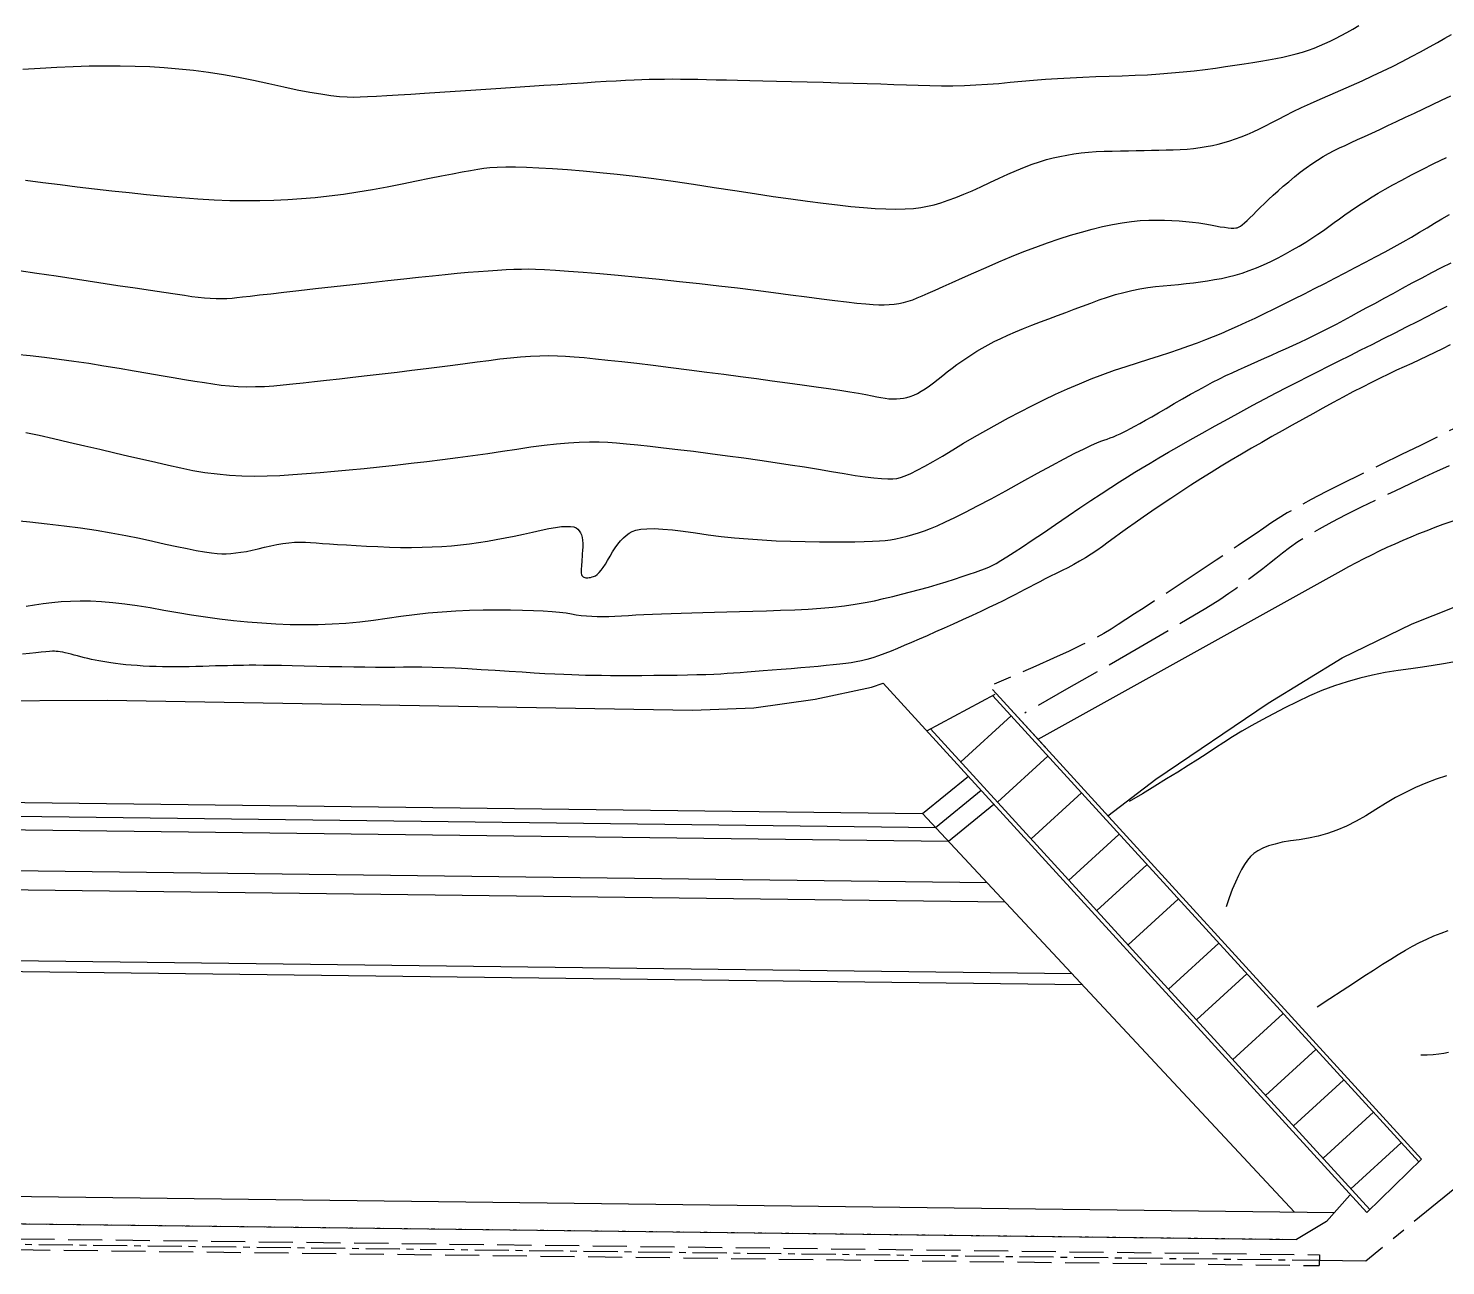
# Model space of a CAD drawing. Header units: millimetres. Extents: x 2456 to 5353, y 685 to 1986.
# Drawn here: x 5125.8 to 5229.8, y 1025.7 to 1116.5 of the extents above; entities that cross this region are included whole.
import ezdxf

# ---------------------------------------------------------------- set-up
doc = ezdxf.new("R2010")
doc.units = ezdxf.units.MM
for name, pattern in [('CENTER', [2, 1.25, -0.25, 0.25, -0.25]), ('DASH', [0.35, 0.25, -0.1]), ('X11', [6, 5, -1])]:
    doc.linetypes.add(name, pattern=pattern)
doc.layers.add('0-剖面粗线TS', color=7, linetype='Continuous', lineweight=30)
doc.layers.add('0-平面结构线-TS', color=6, linetype='Continuous', lineweight=30)
doc.layers.add('DGX', color=8, linetype='Continuous')
doc.layers.add('DSX', color=8, linetype='Continuous')

msp = doc.modelspace()

# ---------------------------------------------------------------- linework, layer by layer
at = {"layer": '0-剖面粗线TS', "color": 252, "linetype": 'Continuous', "true_color": 0x939598, "flags": 128}
msp.add_lwpolyline([(5199.9059, 1064.3514), (5222.153, 1076.7192, -0.04972402), (5231.4411, 1080.7341), (5240.2847, 1083.5538, -0.04685341), (5245.9483, 1084.7907), (5251.0731, 1085.4158)], format="xyb", dxfattribs=at)
msp.add_lwpolyline([(5205.0172, 1058.7414), (5208.556, 1061.4328), (5216.7927, 1067.01), (5222.2164, 1070.3234), (5227.3547, 1072.8305), (5231.9953, 1074.6686), (5236.9324, 1076.4053), (5244.6093, 1078.1129), (5244.6093, 1078.1129)], dxfattribs=at)
at = {"layer": '0-剖面粗线TS', "color": 0, "linetype": 'Continuous', "elevation": 98, "flags": 128}
msp.add_lwpolyline([(4611.7696, 1077.5585), (4622.5632, 1074.9749), (4625.5572, 1074.5323), (4631.5683, 1074.7836), (4639.6715, 1075.3505), (4646.9329, 1075.095), (4676.0265, 1073.4327), (4717.0272, 1072.3479), (4820.7519, 1070.6935), (4991.7361, 1068.7914), (5111.7504, 1067.1349), (5131.5874, 1067.231), (5174.5399, 1066.4784), (5179.0367, 1066.6495), (5183.5348, 1067.2912)], dxfattribs=at)
at = {"layer": '0-剖面粗线TS', "color": 252, "linetype": 'CENTER', "lineweight": 25, "ltscale": 4, "true_color": 0x939598, "flags": 128}
msp.add_lwpolyline([(5220.5506, 1026.1349), (5223.9526, 1026.0931), (5249.8302, 1047.1268), (5255.6829, 1051.884), (5270.5336, 1063.9548), (5292.1389, 1076.2587)], dxfattribs=at)
at = {"layer": '0-剖面粗线TS', "linetype": 'Continuous', "flags": 128}
for points, elevation in [([(5183.5348, 1067.2912), (5187.6872, 1068.1698), (5188.5466, 1068.4765)], 98), ([(5224.0499, 1029.6451), (5188.5466, 1068.4765)], 113.822), ([(5191.751, 1064.9717), (5196.7638, 1067.6504)], 113.822), ([(5227.845, 1033.3487), (5196.5753, 1067.5497)], 113.822), ([(5228.0598, 1033.5584), (5196.8484, 1067.6956)], 113.822), ([(5194.233, 1062.7017), (5197.9231, 1066.0755)], 113.822), ([(5224.2647, 1029.8547), (5192.0241, 1065.1176)], 113.822), ([(5196.9321, 1059.7495), (5200.6222, 1063.1234)], 113.822), ([(5199.4113, 1057.0379), (5203.1016, 1060.4119)], 113.822), ([(5202.1521, 1054.0027), (5205.8424, 1057.3767)], 113.822), ([(5204.2179, 1051.7803), (5207.8898, 1055.1375)], 113.822), ([(5206.5099, 1049.2734), (5210.1818, 1052.6306)], 113.822), ([(5216.6088, 1038.2283), (5220.2991, 1041.6023)], 113.822), ([(5218.6561, 1035.989), (5222.328, 1039.3462)], 113.822), ([(5220.8276, 1033.6321), (5224.5179, 1037.0062)], 227.644), ([(5222.8691, 1031.3812), (5226.5594, 1034.7552)], 113.822), ([(5224.0499, 1029.6451), (5228.0598, 1033.5584)], 113.822)]:
    msp.add_lwpolyline(points, dxfattribs=dict(at, elevation=elevation))
for points in [[(5200.5995, 1063.5929), (5196.566, 1068.0044)], [(5191.4241, 1058.8952), (5194.8007, 1061.6362)], [(5192.3687, 1057.8835), (5195.734, 1060.6154)], [(5193.3255, 1056.8717), (5196.6726, 1059.5887)], [(5218.7212, 1029.6577), (5191.4241, 1058.8952)], [(5209.4848, 1046.0198), (5213.1751, 1049.3938)], [(5211.5505, 1043.7973), (5215.2224, 1047.1545)], [(5214.1861, 1040.8406), (5217.8764, 1044.2146)], [(5222.7796, 1030.9076), (5221.0655, 1028.974), (5218.8691, 1027.6557)]]:
    msp.add_lwpolyline(points, dxfattribs=at)
at = {"layer": '0-剖面粗线TS', "color": 0, "linetype": 'CENTER', "lineweight": -3, "flags": 128}
msp.add_lwpolyline([(4563.9185, 1035.7027), (5218.8691, 1027.6557)], dxfattribs=at)
at = {"layer": '0-剖面粗线TS', "color": 0, "linetype": 'CENTER', "lineweight": -3, "ltscale": 2, "flags": 128}
msp.add_lwpolyline([(4554.6008, 1034.317), (5220.5506, 1026.1349)], dxfattribs=at)
at = {"layer": '0-剖面粗线TS', "color": 0, "linetype": 'DASH', "lineweight": -3, "ltscale": 10, "flags": 128}
for points in [[(4554.7636, 1034.7151), (5220.5555, 1026.5349)], [(4554.4381, 1033.919), (5220.5457, 1025.7349)]]:
    msp.add_lwpolyline(points, dxfattribs=at)
at = {"layer": '0-剖面粗线TS', "linetype": 'DASH', "lineweight": -3, "ltscale": 10, "flags": 128}
msp.add_lwpolyline([(5220.5555, 1026.5349), (5220.5457, 1025.7349)], dxfattribs=at)
at = {"layer": '0-平面结构线-TS', "color": 0, "flags": 128}
for points in [[(4606.4354, 1066.0826), (5191.4241, 1058.8952)], [(4606.0814, 1065.0869), (5192.3687, 1057.8835)], [(4605.7274, 1064.0912), (5193.3132, 1056.8719)], [(4603.1851, 1061.1222), (5196.1468, 1053.8368)], [(4601.9987, 1059.7367), (5197.4691, 1052.4205)], [(4596.9141, 1053.7987), (5203.1364, 1046.3504)], [(4597.592, 1054.5904), (5202.3807, 1047.1597)], [(4556.2892, 1037.7966), (5221.6397, 1029.6218)], [(4564.2139, 1035.699), (5218.8691, 1027.6557)]]:
    msp.add_lwpolyline(points, dxfattribs=at)
at = {"layer": 'DGX', "color": 252, "linetype": 'Continuous', "true_color": 0x939598, "flags": 128}
for points in [[(5230.3447, 1070.0054), (5229.66, 1069.8842), (5228.9169, 1069.7627), (5228.1153, 1069.6407), (5227.2553, 1069.5182), (5226.3368, 1069.3954), (5225.3916, 1069.252), (5224.4513, 1069.0678), (5223.5159, 1068.8428), (5222.5855, 1068.577), (5221.6599, 1068.2704), (5220.7394, 1067.923), (5219.8237, 1067.5349), (5218.913, 1067.106), (5218.0247, 1066.66), (5217.1762, 1066.2205), (5216.3676, 1065.7876), (5215.5988, 1065.3613), (5214.8699, 1064.9416), (5214.1808, 1064.5284), (5213.5316, 1064.1218), (5212.9222, 1063.7218), (5212.3075, 1063.3131), (5211.6425, 1062.8805), (5210.9271, 1062.4239), (5210.1612, 1061.9434), (5209.345, 1061.4389), (5208.4785, 1060.9105), (5207.5615, 1060.3581), (5206.5941, 1059.7819)], [(5229.8744, 1061.6644), (5229.1171, 1061.4154), (5228.3654, 1061.1317), (5227.6193, 1060.8132), (5226.8789, 1060.4598), (5226.1441, 1060.0717), (5225.4149, 1059.6487), (5224.6914, 1059.1909), (5223.9731, 1058.7406), (5223.2596, 1058.3402), (5222.5511, 1057.9896), (5221.8474, 1057.689), (5221.1486, 1057.4381), (5220.4546, 1057.2371), (5219.7656, 1057.086), (5219.0814, 1056.9847), (5218.4287, 1056.8987), (5217.8344, 1056.7934), (5217.2983, 1056.6687), (5216.8206, 1056.5246), (5216.4011, 1056.3612), (5216.0399, 1056.1784), (5215.7369, 1055.9763), (5215.4923, 1055.7549), (5215.2758, 1055.4949), (5215.0572, 1055.1771), (5214.8365, 1054.8015), (5214.6137, 1054.3682), (5214.3889, 1053.8771), (5214.162, 1053.3282), (5213.933, 1052.7215), (5213.702, 1052.0571)]]:
    msp.add_lwpolyline(points, dxfattribs=at)
at = {"layer": 'DGX', "linetype": 'Continuous', "flags": 128}
for points in [[(5220.3859, 1044.7144), (5221.3302, 1045.3367), (5222.2177, 1045.9187), (5223.0483, 1046.4605), (5223.8221, 1046.9619), (5224.539, 1047.4231), (5225.199, 1047.844), (5225.8022, 1048.2246), (5226.3485, 1048.565), (5226.8672, 1048.8754), (5227.3876, 1049.1663), (5227.9095, 1049.4378), (5228.4331, 1049.6897), (5228.9583, 1049.922), (5229.4851, 1050.1349), (5230.0136, 1050.3283)], [(5228.0125, 1041.1926), (5228.4737, 1041.1992), (5228.9074, 1041.2236), (5229.3134, 1041.2658), (5229.6918, 1041.3258), (5230.0426, 1041.4036)]]:
    msp.add_lwpolyline(points, dxfattribs=at)
at = {"layer": 'DSX', "linetype": 'X11'}
for points in [[(5125.398, 1113.5047), (5126.6559, 1113.5939), (5127.887, 1113.6646), (5129.0914, 1113.7169), (5130.2691, 1113.7507), (5131.4201, 1113.7661), (5132.5445, 1113.763), (5133.6421, 1113.7414), (5134.7131, 1113.7014), (5135.7751, 1113.639), (5136.8459, 1113.5503), (5137.9256, 1113.4351), (5139.014, 1113.2935), (5140.1113, 1113.1256), (5141.2174, 1112.9313), (5142.3323, 1112.7106), (5143.4561, 1112.4635), (5144.5403, 1112.2203), (5145.5365, 1112.0111), (5146.4449, 1111.8358), (5147.2654, 1111.6947), (5147.998, 1111.5875), (5148.6427, 1111.5143), (5149.1995, 1111.4752), (5149.6684, 1111.4701), (5150.139, 1111.486), (5150.7009, 1111.5099), (5151.3541, 1111.5418), (5152.0985, 1111.5818), (5152.9343, 1111.6297), (5153.8614, 1111.6857), (5154.8797, 1111.7497), (5155.9894, 1111.8218), (5157.1356, 1111.8973), (5158.2637, 1111.9719), (5159.3736, 1112.0456), (5160.4653, 1112.1183), (5161.5389, 1112.19), (5162.5943, 1112.2608), (5163.6315, 1112.3306), (5164.6506, 1112.3995), (5165.6306, 1112.4648), (5166.5508, 1112.5241), (5167.4111, 1112.5774), (5168.2115, 1112.6247), (5168.952, 1112.6659), (5169.6327, 1112.701), (5170.2534, 1112.7302), (5170.8143, 1112.7533), (5171.3533, 1112.7709), (5171.9084, 1112.7838), (5172.4795, 1112.7919), (5173.0667, 1112.7953), (5173.6701, 1112.7938), (5174.2895, 1112.7876), (5174.925, 1112.7766), (5175.5766, 1112.7608), (5176.2692, 1112.742), (5177.0277, 1112.7221), (5177.8521, 1112.7011), (5178.7425, 1112.6788), (5179.6987, 1112.6554), (5180.7209, 1112.6309), (5181.809, 1112.6052), (5182.963, 1112.5783), (5184.129, 1112.5505), (5185.2531, 1112.5221), (5186.3352, 1112.4929), (5187.3754, 1112.463), (5188.3736, 1112.4325), (5189.3299, 1112.4012), (5190.2442, 1112.3693), (5191.1166, 1112.3367), (5191.967, 1112.3112), (5192.8153, 1112.3007), (5193.6614, 1112.3053), (5194.5055, 1112.325), (5195.3474, 1112.3596), (5196.1873, 1112.4093), (5197.025, 1112.474), (5197.8607, 1112.5537), (5198.7043, 1112.637), (5199.566, 1112.7123), (5200.4459, 1112.7797), (5201.3438, 1112.8392), (5202.2598, 1112.8907), (5203.1939, 1112.9343), (5204.146, 1112.97), (5205.1163, 1112.9977), (5206.0833, 1113.0264), (5207.0256, 1113.0647), (5207.9433, 1113.1128), (5208.8363, 1113.1707), (5209.7047, 1113.2383), (5210.5484, 1113.3156), (5211.3675, 1113.4027), (5212.1619, 1113.4995), (5212.9276, 1113.601), (5213.6605, 1113.702), (5214.3606, 1113.8025), (5215.0278, 1113.9026), (5215.6623, 1114.0023), (5216.2639, 1114.1015), (5216.8327, 1114.2002), (5217.3688, 1114.2985), (5217.8795, 1114.4014), (5218.3726, 1114.514), (5218.8481, 1114.6362), (5219.3059, 1114.7681), (5219.746, 1114.9096), (5220.1685, 1115.0608), (5220.5733, 1115.2217), (5220.9604, 1115.3922), (5221.3448, 1115.5753), (5221.7411, 1115.7738), (5222.1494, 1115.9876), (5222.5697, 1116.2168), (5223.002, 1116.4615), (5223.4463, 1116.7215)], [(5125.5852, 1105.3682), (5126.8521, 1105.2033), (5128.1202, 1105.0439), (5129.3894, 1104.8899), (5130.6598, 1104.7413), (5131.9314, 1104.5982), (5133.2042, 1104.4605), (5134.4781, 1104.3283), (5135.7532, 1104.2016), (5137.0115, 1104.0891), (5138.2347, 1103.9996), (5139.423, 1103.9332), (5140.5763, 1103.8899), (5141.6946, 1103.8696), (5142.778, 1103.8723), (5143.8264, 1103.8981), (5144.8398, 1103.947), (5145.8422, 1104.0179), (5146.8577, 1104.1097), (5147.8861, 1104.2225), (5148.9275, 1104.3563), (5149.9818, 1104.511), (5151.0492, 1104.6868), (5152.1296, 1104.8835), (5153.2229, 1105.1011), (5154.279, 1105.3187), (5155.2476, 1105.515), (5156.1286, 1105.6901), (5156.922, 1105.844), (5157.628, 1105.9767), (5158.2464, 1106.0881), (5158.7772, 1106.1784), (5159.2205, 1106.2474), (5159.6661, 1106.2971), (5160.2035, 1106.3291), (5160.8329, 1106.3435), (5161.5543, 1106.3403), (5162.3676, 1106.3195), (5163.2728, 1106.281), (5164.27, 1106.225), (5165.3591, 1106.1514), (5166.5207, 1106.0587), (5167.7354, 1105.9458), (5169.0031, 1105.8125), (5170.3239, 1105.6588), (5171.6978, 1105.4848), (5173.1247, 1105.2904), (5174.6047, 1105.0757), (5176.1378, 1104.8406), (5177.6592, 1104.6044), (5179.1044, 1104.386), (5180.4732, 1104.1855), (5181.7658, 1104.003), (5182.9821, 1103.8384), (5184.1221, 1103.6917), (5185.1857, 1103.563), (5186.1732, 1103.4521), (5187.0917, 1103.363), (5187.9488, 1103.2996), (5188.7445, 1103.2617), (5189.4788, 1103.2496), (5190.1517, 1103.263), (5190.7632, 1103.3021), (5191.3132, 1103.3668), (5191.8019, 1103.4571), (5192.274, 1103.5747), (5192.7745, 1103.7211), (5193.3035, 1103.8963), (5193.8609, 1104.1004), (5194.4466, 1104.3333), (5195.0608, 1104.5951), (5195.7035, 1104.8857), (5196.3745, 1105.2051), (5197.0467, 1105.5254), (5197.693, 1105.8185), (5198.3133, 1106.0845), (5198.9077, 1106.3234), (5199.4761, 1106.5351), (5200.0185, 1106.7196), (5200.535, 1106.877), (5201.0255, 1107.0073), (5201.511, 1107.1173), (5202.0123, 1107.2139), (5202.5295, 1107.2971), (5203.0626, 1107.3669), (5203.6115, 1107.4234), (5204.1763, 1107.4664), (5204.757, 1107.496), (5205.3535, 1107.5122), (5205.9525, 1107.522), (5206.5403, 1107.5322), (5207.1171, 1107.5429), (5207.6827, 1107.554), (5208.2373, 1107.5656), (5208.7808, 1107.5776), (5209.3132, 1107.5901), (5209.8345, 1107.603), (5210.3439, 1107.6227), (5210.8407, 1107.6555), (5211.3248, 1107.7012), (5211.7961, 1107.7601), (5212.2549, 1107.832), (5212.7009, 1107.9169), (5213.1343, 1108.0149), (5213.5549, 1108.126), (5213.9723, 1108.2519), (5214.3956, 1108.3945), (5214.8248, 1108.5538), (5215.26, 1108.7298), (5215.7011, 1108.9225), (5216.1483, 1109.1319), (5216.6013, 1109.3579), (5217.0604, 1109.6007), (5217.5437, 1109.8575), (5218.0698, 1110.1259), (5218.6386, 1110.4058), (5219.2502, 1110.6971), (5219.9044, 1111), (5220.6014, 1111.3144), (5221.3411, 1111.6403), (5222.1236, 1111.9777), (5222.9185, 1112.322), (5223.6957, 1112.6686), (5224.4553, 1113.0174), (5225.1971, 1113.3686), (5225.9213, 1113.7221), (5226.6277, 1114.0778), (5227.3164, 1114.4359), (5227.9875, 1114.7962), (5228.626, 1115.1466), (5229.217, 1115.4748), (5229.7607, 1115.7809), (5230.257, 1116.0648)], [(5125.1287, 1098.7498), (5126.4237, 1098.5599), (5127.8503, 1098.3462), (5129.4085, 1098.1087), (5130.9606, 1097.8707), (5132.3689, 1097.6558), (5133.6334, 1097.4639), (5134.7542, 1097.295), (5135.7312, 1097.1491), (5136.5643, 1097.0262), (5137.2537, 1096.9264), (5137.7994, 1096.8495), (5138.2656, 1096.7909), (5138.7167, 1096.7456), (5139.1527, 1096.7137), (5139.5736, 1096.6951), (5139.9795, 1096.69), (5140.3702, 1096.6982), (5140.7459, 1096.7199), (5141.1065, 1096.7549), (5141.5267, 1096.8041), (5142.0814, 1096.8685), (5142.7704, 1096.9479), (5143.5938, 1097.0425), (5144.5515, 1097.1521), (5145.6437, 1097.2769), (5146.8702, 1097.4168), (5148.2312, 1097.5717), (5149.6219, 1097.729), (5150.938, 1097.8759), (5152.1793, 1098.0124), (5153.3459, 1098.1385), (5154.4379, 1098.2541), (5155.4551, 1098.3594), (5156.3976, 1098.4542), (5157.2654, 1098.5386), (5158.0734, 1098.6129), (5158.8366, 1098.6773), (5159.5551, 1098.732), (5160.2287, 1098.7769), (5160.8575, 1098.8119), (5161.4415, 1098.8371), (5161.9807, 1098.8526), (5162.4751, 1098.8582), (5163.0145, 1098.8493), (5163.689, 1098.8213), (5164.4984, 1098.7742), (5165.4429, 1098.7079), (5166.5223, 1098.6224), (5167.7367, 1098.5178), (5169.0861, 1098.3941), (5170.5705, 1098.2512), (5172.103, 1098.0976), (5173.5968, 1097.942), (5175.0518, 1097.7842), (5176.468, 1097.6243), (5177.8454, 1097.4623), (5179.1841, 1097.2982), (5180.4841, 1097.132), (5181.7452, 1096.9636), (5182.9331, 1096.804), (5184.0133, 1096.6638), (5184.9856, 1096.5431), (5185.8503, 1096.4419), (5186.6071, 1096.3601), (5187.2562, 1096.2979), (5187.7975, 1096.2551), (5188.231, 1096.2319), (5188.607, 1096.2278), (5188.9756, 1096.2427), (5189.3368, 1096.2766), (5189.6906, 1096.3294), (5190.0371, 1096.4012), (5190.3761, 1096.492), (5190.7078, 1096.6017), (5191.032, 1096.7304), (5191.3917, 1096.8863), (5191.8296, 1097.0776), (5192.3457, 1097.3045), (5192.94, 1097.5669), (5193.6124, 1097.8648), (5194.3631, 1098.1981), (5195.192, 1098.567), (5196.0991, 1098.9713), (5197.0363, 1099.3812), (5197.9556, 1099.7668), (5198.857, 1100.128), (5199.7404, 1100.4649), (5200.606, 1100.7775), (5201.4536, 1101.0657), (5202.2833, 1101.3296), (5203.0951, 1101.5692), (5203.884, 1101.7818), (5204.6449, 1101.9649), (5205.3778, 1102.1184), (5206.0827, 1102.2424), (5206.7596, 1102.3369), (5207.4085, 1102.4018), (5208.0295, 1102.4372), (5208.6225, 1102.4431), (5209.1906, 1102.4298), (5209.7368, 1102.4077), (5210.2611, 1102.3769), (5210.7636, 1102.3374), (5211.2442, 1102.2891), (5211.703, 1102.2321), (5212.1399, 1102.1663), (5212.5549, 1102.0918), (5212.9393, 1102.0195), (5213.2845, 1101.9604), (5213.5904, 1101.9146), (5213.8569, 1101.882), (5214.0842, 1101.8627), (5214.2721, 1101.8565), (5214.4208, 1101.8636), (5214.5301, 1101.884), (5214.6307, 1101.9265), (5214.7532, 1102.0001), (5214.8975, 1102.1048), (5215.0636, 1102.2407), (5215.2515, 1102.4076), (5215.4612, 1102.6057), (5215.6928, 1102.8349), (5215.9462, 1103.0952), (5216.2209, 1103.3758), (5216.5163, 1103.6661), (5216.8324, 1103.966), (5217.1693, 1104.2755), (5217.5269, 1104.5947), (5217.9052, 1104.9234), (5218.3043, 1105.2618), (5218.724, 1105.6098), (5219.1521, 1105.9518), (5219.5758, 1106.272), (5219.9953, 1106.5706), (5220.4105, 1106.8474), (5220.8215, 1107.1025), (5221.2282, 1107.3359), (5221.6306, 1107.5476), (5222.0287, 1107.7376), (5222.4408, 1107.9246), (5222.8849, 1108.1274), (5223.361, 1108.346), (5223.8693, 1108.5804), (5224.4096, 1108.8306), (5224.982, 1109.0966), (5225.5864, 1109.3783), (5226.2229, 1109.6758), (5226.877, 1109.9828), (5227.5344, 1110.2928), (5228.1949, 1110.6059), (5228.8587, 1110.9221), (5229.5257, 1111.2413), (5230.1958, 1111.5636)]]:
    msp.add_lwpolyline(points, dxfattribs=at)
at = {"layer": 'DSX', "color": 252, "linetype": 'X11', "true_color": 0x939598}
for points in [[(5124.8712, 1092.6086), (5125.9199, 1092.5015), (5126.9804, 1092.3807), (5128.0527, 1092.246), (5129.1367, 1092.0976), (5130.2325, 1091.9353), (5131.3401, 1091.7593), (5132.4595, 1091.5695), (5133.5517, 1091.3795), (5134.5779, 1091.2027), (5135.5381, 1091.0391), (5136.4324, 1090.8888), (5137.2606, 1090.7517), (5138.0228, 1090.6279), (5138.719, 1090.5174), (5139.3492, 1090.4201), (5139.9521, 1090.3397), (5140.5664, 1090.2798), (5141.1921, 1090.2405), (5141.8292, 1090.2218), (5142.4776, 1090.2236), (5143.1374, 1090.246), (5143.8086, 1090.2889), (5144.4912, 1090.3524), (5145.2071, 1090.4297), (5145.9783, 1090.5139), (5146.8048, 1090.6051), (5147.6864, 1090.7033), (5148.6234, 1090.8085), (5149.6156, 1090.9206), (5150.6631, 1091.0396), (5151.7658, 1091.1657), (5152.8771, 1091.2944), (5153.9502, 1091.4216), (5154.9852, 1091.5472), (5155.9821, 1091.6713), (5156.9407, 1091.7937), (5157.8612, 1091.9146), (5158.7436, 1092.034), (5159.5878, 1092.1517), (5160.398, 1092.259), (5161.1781, 1092.3468), (5161.9283, 1092.4151), (5162.6484, 1092.4639), (5163.3386, 1092.4933), (5163.9987, 1092.5032), (5164.6289, 1092.4936), (5165.2291, 1092.4645), (5165.8619, 1092.4175), (5166.5901, 1092.3541), (5167.4135, 1092.2742), (5168.3322, 1092.178), (5169.3462, 1092.0653), (5170.4555, 1091.9362), (5171.66, 1091.7906), (5172.9599, 1091.6286), (5174.2896, 1091.4599), (5175.5834, 1091.2939), (5176.8415, 1091.1307), (5178.0639, 1090.9704), (5179.2505, 1090.8128), (5180.4013, 1090.6581), (5181.5164, 1090.5062), (5182.5957, 1090.357), (5183.61, 1090.2141), (5184.5302, 1090.0807), (5185.3563, 1089.9569), (5186.0882, 1089.8426), (5186.726, 1089.7379), (5187.2696, 1089.6428), (5187.7191, 1089.5572), (5188.0744, 1089.4811), (5188.3785, 1089.418), (5188.6743, 1089.371), (5188.9617, 1089.3402), (5189.2409, 1089.3256), (5189.5117, 1089.3272), (5189.7743, 1089.345), (5190.0285, 1089.379), (5190.2744, 1089.4291), (5190.5218, 1089.5011), (5190.7805, 1089.6006), (5191.0506, 1089.7276), (5191.332, 1089.8822), (5191.6248, 1090.0642), (5191.9288, 1090.2738), (5192.2442, 1090.5109), (5192.571, 1090.7755), (5192.9063, 1091.051), (5193.2474, 1091.3208), (5193.5943, 1091.585), (5193.947, 1091.8435), (5194.3054, 1092.0964), (5194.6697, 1092.3435), (5195.0397, 1092.585), (5195.4155, 1092.8209), (5195.8099, 1093.0545), (5196.2356, 1093.2894), (5196.6925, 1093.5256), (5197.1808, 1093.763), (5197.7004, 1094.0016), (5198.2513, 1094.2416), (5198.8335, 1094.4827), (5199.447, 1094.7252), (5200.0747, 1094.9669), (5200.6998, 1095.2058), (5201.3222, 1095.4419), (5201.9419, 1095.6752), (5202.5589, 1095.9058), (5203.1732, 1096.1336), (5203.7847, 1096.3587), (5204.3936, 1096.5809), (5204.9987, 1096.7906), (5205.599, 1096.9777), (5206.1945, 1097.1424), (5206.7851, 1097.2846), (5207.371, 1097.4043), (5207.952, 1097.5016), (5208.5282, 1097.5763), (5209.0995, 1097.6286), (5209.6641, 1097.673), (5210.2198, 1097.7241), (5210.7666, 1097.7818), (5211.3046, 1097.8461), (5211.8337, 1097.9171), (5212.354, 1097.9948), (5212.8654, 1098.0792), (5213.368, 1098.1702), (5213.8691, 1098.2764), (5214.3759, 1098.4063), (5214.8885, 1098.56), (5215.4068, 1098.7375), (5215.9309, 1098.9387), (5216.4607, 1099.1637), (5216.9963, 1099.4124), (5217.5377, 1099.6848), (5218.072, 1099.9694), (5218.5865, 1100.2544), (5219.0813, 1100.5399), (5219.5561, 1100.8258), (5220.0112, 1101.1122), (5220.4465, 1101.3991), (5220.8619, 1101.6864), (5221.2576, 1101.9741), (5221.6446, 1102.2601), (5222.0341, 1102.5419), (5222.4262, 1102.8195), (5222.8207, 1103.093), (5223.2179, 1103.3624), (5223.6175, 1103.6277), (5224.0197, 1103.8888), (5224.4244, 1104.1458), (5224.865, 1104.4141), (5225.3748, 1104.7094), (5225.9537, 1105.0315), (5226.6019, 1105.3806), (5227.3192, 1105.7565), (5228.1057, 1106.1594), (5228.9614, 1106.5891), (5229.8862, 1107.0458)], [(5125.6129, 1086.8652), (5126.5855, 1086.659), (5127.6393, 1086.4241), (5128.7744, 1086.1605), (5129.9313, 1085.8877), (5131.0508, 1085.6251), (5132.1328, 1085.3728), (5133.1773, 1085.1306), (5134.1843, 1084.8986), (5135.1539, 1084.6768), (5136.086, 1084.4652), (5136.9806, 1084.2638), (5137.8606, 1084.0835), (5138.7491, 1083.9351), (5139.6459, 1083.8187), (5140.5512, 1083.7341), (5141.4648, 1083.6815), (5142.3868, 1083.6608), (5143.3172, 1083.672), (5144.256, 1083.7152), (5145.2136, 1083.7787), (5146.2002, 1083.8511), (5147.2159, 1083.9324), (5148.2606, 1084.0225), (5149.3344, 1084.1215), (5150.4373, 1084.2294), (5151.5692, 1084.3461), (5152.7302, 1084.4717), (5153.8982, 1084.6039), (5155.0512, 1084.7403), (5156.1892, 1084.8811), (5157.3123, 1085.0261), (5158.4203, 1085.1754), (5159.5133, 1085.329), (5160.5912, 1085.4868), (5161.6542, 1085.649), (5162.6819, 1085.8004), (5163.6541, 1085.9262), (5164.5707, 1086.0263), (5165.4317, 1086.1008), (5166.2371, 1086.1496), (5166.987, 1086.1727), (5167.6814, 1086.1701), (5168.3202, 1086.1419), (5168.9724, 1086.0933), (5169.7073, 1086.0293), (5170.5248, 1085.9499), (5171.4248, 1085.8553), (5172.4075, 1085.7453), (5173.4727, 1085.6201), (5174.6205, 1085.4795), (5175.851, 1085.3236), (5177.1029, 1085.1597), (5178.3151, 1084.9954), (5179.4878, 1084.8306), (5180.6209, 1084.6652), (5181.7144, 1084.4994), (5182.7683, 1084.333), (5183.7826, 1084.1661), (5184.7572, 1083.9987), (5185.6674, 1083.844), (5186.4882, 1083.7151), (5187.2195, 1083.612), (5187.8615, 1083.5347), (5188.414, 1083.4832), (5188.8772, 1083.4575), (5189.2509, 1083.4577), (5189.5352, 1083.4836), (5189.8092, 1083.5505), (5190.1518, 1083.6735), (5190.5631, 1083.8526), (5191.043, 1084.0878), (5191.5915, 1084.379), (5192.2087, 1084.7263), (5192.8946, 1085.1297), (5193.6491, 1085.5893), (5194.4436, 1086.073), (5195.2493, 1086.5493), (5196.0663, 1087.0179), (5196.8945, 1087.4791), (5197.734, 1087.9327), (5198.5848, 1088.3787), (5199.4468, 1088.8172), (5200.32, 1089.2482), (5201.1967, 1089.6647), (5202.069, 1090.0598), (5202.9368, 1090.4334), (5203.8003, 1090.7857), (5204.6593, 1091.1166), (5205.5139, 1091.426), (5206.3641, 1091.7141), (5207.2099, 1091.9807), (5208.035, 1092.2347), (5208.8232, 1092.4846), (5209.5744, 1092.7306), (5210.2887, 1092.9726), (5210.966, 1093.2107), (5211.6064, 1093.4447), (5212.2099, 1093.6748), (5212.7764, 1093.9009), (5213.337, 1094.1344), (5213.9226, 1094.3865), (5214.5333, 1094.6573), (5215.1691, 1094.9468), (5215.8299, 1095.255), (5216.5158, 1095.5819), (5217.2268, 1095.9274), (5217.9628, 1096.2916), (5218.7112, 1096.6662), (5219.4592, 1097.0431), (5220.2068, 1097.4221), (5220.954, 1097.8032), (5221.7008, 1098.1866), (5222.4473, 1098.5721), (5223.1933, 1098.9599), (5223.939, 1099.3498), (5224.6706, 1099.7367), (5225.3744, 1100.1153), (5226.0504, 1100.4857), (5226.6986, 1100.8479), (5227.319, 1101.2019), (5227.9116, 1101.5476), (5228.4764, 1101.8851), (5229.0134, 1102.2144), (5229.5495, 1102.5376), (5230.1118, 1102.8568)], [(5124.6221, 1080.4243), (5125.9078, 1080.3066), (5127.1879, 1080.1699), (5128.4251, 1080.0216), (5129.6192, 1079.8617), (5130.7704, 1079.6903), (5131.8786, 1079.5073), (5132.9437, 1079.3128), (5133.9659, 1079.1066), (5134.9451, 1078.8889), (5135.8622, 1078.679), (5136.6979, 1078.4961), (5137.4522, 1078.3404), (5138.1252, 1078.2117), (5138.7169, 1078.1102), (5139.2272, 1078.0357), (5139.6561, 1077.9883), (5140.0037, 1077.9681), (5140.321, 1077.9695), (5140.6589, 1077.9872), (5141.0175, 1078.0213), (5141.3968, 1078.0717), (5141.7968, 1078.1385), (5142.2174, 1078.2215), (5142.6587, 1078.3209), (5143.1206, 1078.4366), (5143.5868, 1078.5506), (5144.0408, 1078.6447), (5144.4825, 1078.7191), (5144.9121, 1078.7736), (5145.3294, 1078.8084), (5145.7344, 1078.8233), (5146.1273, 1078.8184), (5146.5079, 1078.7938), (5146.9128, 1078.7587), (5147.3786, 1078.7228), (5147.9053, 1078.686), (5148.4929, 1078.6484), (5149.1414, 1078.6098), (5149.8507, 1078.5704), (5150.6209, 1078.5301), (5151.452, 1078.4889), (5152.3006, 1078.4546), (5153.1233, 1078.4347), (5153.9201, 1078.4294), (5154.691, 1078.4387), (5155.436, 1078.4624), (5156.1551, 1078.5007), (5156.8483, 1078.5536), (5157.5156, 1078.6209), (5158.1707, 1078.7009), (5158.8271, 1078.7914), (5159.4848, 1078.8927), (5160.1438, 1079.0045), (5160.8042, 1079.127), (5161.4659, 1079.2601), (5162.1289, 1079.4038), (5162.7933, 1079.5582), (5163.4253, 1079.7027), (5163.9912, 1079.8166), (5164.4911, 1079.9001), (5164.925, 1079.953), (5165.2928, 1079.9754), (5165.5946, 1079.9674), (5165.8303, 1079.9288), (5166, 1079.8597), (5166.1271, 1079.7642), (5166.2353, 1079.6461), (5166.3246, 1079.5056), (5166.3949, 1079.3425), (5166.4463, 1079.157), (5166.4787, 1078.949), (5166.4921, 1078.7185), (5166.4866, 1078.4655), (5166.4718, 1078.2095), (5166.4573, 1077.9699), (5166.4432, 1077.7467), (5166.4294, 1077.5399), (5166.416, 1077.3495), (5166.403, 1077.1756), (5166.3903, 1077.018), (5166.3779, 1076.8768), (5166.3702, 1076.7505), (5166.3715, 1076.6376), (5166.3818, 1076.538), (5166.401, 1076.4517), (5166.4293, 1076.3788), (5166.4665, 1076.3192), (5166.5127, 1076.273), (5166.5679, 1076.2401), (5166.6313, 1076.218), (5166.7024, 1076.2041), (5166.7811, 1076.1985), (5166.8674, 1076.2011), (5166.9613, 1076.212), (5167.0628, 1076.2312), (5167.1719, 1076.2585), (5167.2887, 1076.2942), (5167.413, 1076.3523), (5167.5447, 1076.4473), (5167.6839, 1076.5791), (5167.8305, 1076.7477), (5167.9846, 1076.9532), (5168.1462, 1077.1954), (5168.3153, 1077.4745), (5168.4918, 1077.7904), (5168.675, 1078.1111), (5168.8641, 1078.4048), (5169.0591, 1078.6714), (5169.2601, 1078.9109), (5169.467, 1079.1233), (5169.6798, 1079.3086), (5169.8985, 1079.4669), (5170.1231, 1079.598), (5170.3947, 1079.6994), (5170.754, 1079.7681), (5171.2013, 1079.8043), (5171.7364, 1079.8078), (5172.3594, 1079.7788), (5173.0702, 1079.7172), (5173.8689, 1079.623), (5174.7554, 1079.4962), (5175.6955, 1079.3609), (5176.6549, 1079.2412), (5177.6334, 1079.1372), (5178.6313, 1079.0488), (5179.6484, 1078.976), (5180.6847, 1078.9189), (5181.7403, 1078.8774), (5182.8152, 1078.8515), (5183.8559, 1078.8372), (5184.8091, 1078.8303), (5185.6748, 1078.8309), (5186.4529, 1078.839), (5187.1436, 1078.8545), (5187.7467, 1078.8775), (5188.2624, 1078.908), (5188.6905, 1078.9459), (5189.0787, 1078.996), (5189.4749, 1079.0628), (5189.8788, 1079.1465), (5190.2907, 1079.2469), (5190.7103, 1079.3642), (5191.1378, 1079.4982), (5191.5732, 1079.649), (5192.0164, 1079.8167), (5192.5123, 1080.024), (5193.1056, 1080.2941), (5193.7963, 1080.6268), (5194.5845, 1081.0222), (5195.4701, 1081.4802), (5196.4531, 1082.001), (5197.5336, 1082.5844), (5198.7116, 1083.2304), (5199.8756, 1083.8698), (5200.9145, 1084.4332), (5201.8282, 1084.9205), (5202.6166, 1085.3318), (5203.2799, 1085.6671), (5203.818, 1085.9263), (5204.2309, 1086.1095), (5204.5185, 1086.2167), (5204.7452, 1086.2896), (5204.975, 1086.37), (5205.208, 1086.4578), (5205.4441, 1086.5531), (5205.6834, 1086.6559), (5205.9258, 1086.7661), (5206.1714, 1086.8837), (5206.4202, 1087.0089), (5206.6935, 1087.1524), (5207.0127, 1087.3251), (5207.3779, 1087.5271), (5207.7891, 1087.7583), (5208.2462, 1088.0187), (5208.7492, 1088.3084), (5209.2982, 1088.6273), (5209.8931, 1088.9754), (5210.5004, 1089.3283), (5211.0864, 1089.6614), (5211.6511, 1089.9747), (5212.1944, 1090.2683), (5212.7165, 1090.542), (5213.2173, 1090.7961), (5213.6968, 1091.0303), (5214.155, 1091.2448), (5214.6079, 1091.4514), (5215.0712, 1091.6617), (5215.5451, 1091.8759), (5216.0295, 1092.0939), (5216.5245, 1092.3157), (5217.0299, 1092.5413), (5217.5459, 1092.7708), (5218.0725, 1093.0041), (5218.6044, 1093.2426), (5219.1367, 1093.4879), (5219.6694, 1093.7398), (5220.2024, 1093.9984), (5220.7357, 1094.2637), (5221.2694, 1094.5357), (5221.8034, 1094.8144), (5222.3377, 1095.0998), (5222.8841, 1095.395), (5223.4542, 1095.7034), (5224.048, 1096.0249), (5224.6655, 1096.3594), (5225.3068, 1096.707), (5225.9717, 1097.0677), (5226.6604, 1097.4415), (5227.3728, 1097.8284), (5228.094, 1098.2162), (5228.809, 1098.5927), (5229.5178, 1098.958), (5230.2205, 1099.3119)], [(5125.6361, 1074.109), (5126.246, 1074.2232), (5126.8758, 1074.3189), (5127.5255, 1074.3959), (5128.1951, 1074.4542), (5128.8847, 1074.494), (5129.604, 1074.5104), (5130.3626, 1074.4986), (5131.1608, 1074.4586), (5131.9983, 1074.3904), (5132.8753, 1074.2941), (5133.7918, 1074.1696), (5134.7477, 1074.017), (5135.743, 1073.8361), (5136.7596, 1073.6498), (5137.7794, 1073.4805), (5138.8023, 1073.3284), (5139.8285, 1073.1933), (5140.8577, 1073.0754), (5141.8902, 1072.9746), (5142.9258, 1072.8909), (5143.9645, 1072.8243), (5145.0025, 1072.7799), (5146.0358, 1072.7629), (5147.0644, 1072.7732), (5148.0884, 1072.8108), (5149.1076, 1072.8758), (5150.1221, 1072.9682), (5151.132, 1073.0879), (5152.1372, 1073.2349), (5153.1407, 1073.3853), (5154.1456, 1073.515), (5155.1518, 1073.6239), (5156.1595, 1073.7122), (5157.1686, 1073.7798), (5158.179, 1073.8267), (5159.1908, 1073.8529), (5160.2041, 1073.8584), (5161.1764, 1073.8495), (5162.0656, 1073.8324), (5162.8716, 1073.8071), (5163.5944, 1073.7737), (5164.2341, 1073.7322), (5164.7907, 1073.6825), (5165.2641, 1073.6246), (5165.6543, 1073.5585), (5166.0094, 1073.4946), (5166.3773, 1073.4428), (5166.7581, 1073.4033), (5167.1517, 1073.3761), (5167.5582, 1073.3612), (5167.9776, 1073.3585), (5168.4098, 1073.368), (5168.8548, 1073.3898), (5169.3258, 1073.4176), (5169.8357, 1073.4449), (5170.3845, 1073.4718), (5170.9722, 1073.4983), (5171.5989, 1073.5244), (5172.2645, 1073.5501), (5172.9691, 1073.5754), (5173.7126, 1073.6002), (5174.4941, 1073.6252), (5175.3129, 1073.6506), (5176.1689, 1073.6766), (5177.0622, 1073.7031), (5177.9926, 1073.7301), (5178.9603, 1073.7577), (5179.9653, 1073.7857), (5181.0074, 1073.8143), (5182.0434, 1073.8506), (5183.03, 1073.9018), (5183.967, 1073.9677), (5184.8546, 1074.0485), (5185.6927, 1074.1441), (5186.4812, 1074.2545), (5187.2203, 1074.3798), (5187.9099, 1074.5199), (5188.5737, 1074.6707), (5189.2353, 1074.828), (5189.8947, 1074.992), (5190.5519, 1075.1626), (5191.2069, 1075.3397), (5191.8598, 1075.5234), (5192.5105, 1075.7138), (5193.159, 1075.9107), (5193.7789, 1076.1047), (5194.3438, 1076.2865), (5194.8537, 1076.4561), (5195.3085, 1076.6134), (5195.7083, 1076.7585), (5196.0531, 1076.8913), (5196.3429, 1077.0119), (5196.5776, 1077.1202), (5196.8311, 1077.2565), (5197.1771, 1077.4609), (5197.6156, 1077.7334), (5198.1466, 1078.074), (5198.7701, 1078.4827), (5199.4861, 1078.9596), (5200.2946, 1079.5046), (5201.1956, 1080.1177), (5202.1151, 1080.7438), (5202.9794, 1081.3277), (5203.7884, 1081.8694), (5204.542, 1082.3689), (5205.2403, 1082.8263), (5205.8833, 1083.2414), (5206.471, 1083.6143), (5207.0033, 1083.9451), (5207.5371, 1084.269), (5208.129, 1084.6216), (5208.779, 1085.0028), (5209.4872, 1085.4126), (5210.2535, 1085.851), (5211.0779, 1086.318), (5211.9604, 1086.8137), (5212.9011, 1087.3379), (5213.8564, 1087.8659), (5214.7826, 1088.3726), (5215.6798, 1088.8582), (5216.548, 1089.3225), (5217.3872, 1089.7657), (5218.1974, 1090.1876), (5218.9786, 1090.5884), (5219.7307, 1090.9679), (5220.476, 1091.3408), (5221.2364, 1091.7218), (5222.012, 1092.1107), (5222.8027, 1092.5077), (5223.6086, 1092.9126), (5224.4296, 1093.3256), (5225.2658, 1093.7466), (5226.1172, 1094.1755), (5226.9571, 1094.6005), (5227.7589, 1095.0095), (5228.5227, 1095.4025), (5229.2484, 1095.7795), (5229.936, 1096.1405)], [(5230.1454, 1093.2916), (5229.5807, 1093.0038), (5229.0179, 1092.7236), (5228.457, 1092.4511), (5227.898, 1092.1862), (5227.341, 1091.9289), (5226.7858, 1091.6793), (5226.2194, 1091.4233), (5225.6283, 1091.147), (5225.0128, 1090.8502), (5224.3727, 1090.5331), (5223.7081, 1090.1956), (5223.0189, 1089.8378), (5222.3051, 1089.4596), (5221.5669, 1089.061), (5220.8166, 1088.6508), (5220.0668, 1088.2381), (5219.3174, 1087.8227), (5218.5686, 1087.4046), (5217.8202, 1086.9839), (5217.0724, 1086.5605), (5216.325, 1086.1345), (5215.5781, 1085.7058), (5214.8322, 1085.2721), (5214.0878, 1084.8307), (5213.3449, 1084.3818), (5212.6036, 1083.9254), (5211.8638, 1083.4613), (5211.1255, 1082.9897), (5210.3887, 1082.5106), (5209.6534, 1082.0239), (5208.9388, 1081.5445), (5208.2642, 1081.0874), (5207.6294, 1080.6527), (5207.0346, 1080.2402), (5206.4797, 1079.85), (5205.9647, 1079.4821), (5205.4896, 1079.1365), (5205.0544, 1078.8132), (5204.6381, 1078.5075), (5204.2199, 1078.2146), (5203.7996, 1077.9345), (5203.3773, 1077.6673), (5202.953, 1077.4129), (5202.5267, 1077.1713), (5202.0984, 1076.9426), (5201.668, 1076.7268), (5201.2423, 1076.5188), (5200.8278, 1076.3139), (5200.4246, 1076.1119), (5200.0326, 1075.913), (5199.6519, 1075.717), (5199.2825, 1075.5241), (5198.9243, 1075.3342), (5198.5774, 1075.1472), (5198.213, 1074.9534), (5197.8026, 1074.7426), (5197.3461, 1074.5149), (5196.8435, 1074.2704), (5196.2949, 1074.0089), (5195.7002, 1073.7306), (5195.0594, 1073.4353), (5194.3725, 1073.1232), (5193.6767, 1072.8097), (5193.0089, 1072.5103), (5192.3691, 1072.225), (5191.7574, 1071.9538), (5191.1738, 1071.6968), (5190.6182, 1071.4539), (5190.0907, 1071.2251), (5189.5912, 1071.0104), (5189.1132, 1070.8125), (5188.6501, 1070.634), (5188.2018, 1070.475), (5187.7684, 1070.3353), (5187.3499, 1070.2151), (5186.9463, 1070.1143), (5186.5575, 1070.033), (5186.1837, 1069.971), (5185.7942, 1069.9184), (5185.3586, 1069.8648), (5184.8768, 1069.8104), (5184.349, 1069.755), (5183.7751, 1069.6988), (5183.1551, 1069.6417), (5182.4889, 1069.5837), (5181.7767, 1069.5249), (5181.06, 1069.4674), (5180.3807, 1069.4136), (5179.7387, 1069.3635), (5179.134, 1069.3171), (5178.5667, 1069.2743), (5178.0367, 1069.2352), (5177.544, 1069.1999), (5177.0886, 1069.1682), (5176.6225, 1069.1398), (5176.0974, 1069.1144), (5175.5135, 1069.0919), (5174.8708, 1069.0724), (5174.1691, 1069.0558), (5173.4086, 1069.0423), (5172.5891, 1069.0316), (5171.7109, 1069.024), (5170.8303, 1069.019), (5170.0042, 1069.0165), (5169.2325, 1069.0165), (5168.5153, 1069.0189), (5167.8524, 1069.0238), (5167.2439, 1069.0311), (5166.6899, 1069.041), (5166.1903, 1069.0532), (5165.6812, 1069.0704), (5165.0986, 1069.0948), (5164.4427, 1069.1264), (5163.7134, 1069.1653), (5162.9107, 1069.2114), (5162.0346, 1069.2647), (5161.0851, 1069.3254), (5160.0621, 1069.3932), (5159.0298, 1069.4596), (5158.0521, 1069.5157), (5157.1289, 1069.5617), (5156.2603, 1069.5974), (5155.4463, 1069.6229), (5154.6868, 1069.6381), (5153.9819, 1069.6432), (5153.3317, 1069.638), (5152.687, 1069.6299), (5151.999, 1069.6264), (5151.2677, 1069.6272), (5150.4931, 1069.6326), (5149.6752, 1069.6424), (5148.8139, 1069.6566), (5147.9094, 1069.6753), (5146.9615, 1069.6985), (5146.0293, 1069.722), (5145.1719, 1069.7415), (5144.3892, 1069.7572), (5143.6813, 1069.7689), (5143.0481, 1069.7767), (5142.4896, 1069.7806), (5142.0059, 1069.7806), (5141.5969, 1069.7767), (5141.217, 1069.7701), (5140.8208, 1069.762), (5140.4081, 1069.7525), (5139.9791, 1069.7415), (5139.5336, 1069.729), (5139.0717, 1069.7151), (5138.5933, 1069.6996), (5138.0986, 1069.6828), (5137.5981, 1069.668), (5137.1026, 1069.6591), (5136.6119, 1069.656), (5136.1262, 1069.6587), (5135.6454, 1069.6671), (5135.1695, 1069.6814), (5134.6985, 1069.7014), (5134.2324, 1069.7273), (5133.7802, 1069.7575), (5133.3509, 1069.7905), (5132.9444, 1069.8264), (5132.5608, 1069.8651), (5132.2001, 1069.9067), (5131.8622, 1069.9511), (5131.5472, 1069.9983), (5131.255, 1070.0485), (5130.9766, 1070.1011), (5130.7031, 1070.1559), (5130.4344, 1070.2129), (5130.1704, 1070.272), (5129.9113, 1070.3334), (5129.6569, 1070.3969), (5129.4074, 1070.4627), (5129.1627, 1070.5306), (5128.928, 1070.5953), (5128.7087, 1070.6515), (5128.5048, 1070.6991), (5128.3162, 1070.7382), (5128.1429, 1070.7688), (5127.985, 1070.7909), (5127.8425, 1070.8044), (5127.7153, 1070.8093), (5127.5649, 1070.8055), (5127.3527, 1070.7928), (5127.0787, 1070.7712), (5126.7429, 1070.7407), (5126.3454, 1070.7012), (5125.886, 1070.6529), (5125.3649, 1070.5956)]]:
    msp.add_lwpolyline(points, dxfattribs=at)
at = {"layer": 'DSX', "color": 252, "linetype": 'X11', "true_color": 0x939598, "flags": 128}
for points in [[(5252.5034, 1073.7472), (5252.6697, 1075.546), (5252.8143, 1077.1774), (5252.9371, 1078.6413), (5253.0382, 1079.9377), (5253.1174, 1081.0667), (5253.1749, 1082.0283), (5253.2107, 1082.8223), (5253.2247, 1083.449), (5253.217, 1083.9906), (5253.1878, 1084.5296), (5253.1372, 1085.066), (5253.065, 1085.5998), (5252.9714, 1086.131), (5252.8562, 1086.6596), (5252.7196, 1087.1856), (5252.5614, 1087.7091), (5252.3948, 1088.2128), (5252.2326, 1088.6798), (5252.075, 1089.1101), (5251.9219, 1089.5037), (5251.7733, 1089.8605), (5251.6292, 1090.1806), (5251.4896, 1090.464), (5251.3545, 1090.7106), (5251.2181, 1090.9344), (5251.0743, 1091.1493), (5250.9232, 1091.3554), (5250.7647, 1091.5526), (5250.599, 1091.7409), (5250.426, 1091.9203), (5250.2456, 1092.0908), (5250.058, 1092.2524), (5249.8596, 1092.4051), (5249.6473, 1092.5486), (5249.4209, 1092.6831), (5249.1806, 1092.8084), (5248.9262, 1092.9246), (5248.6578, 1093.0317), (5248.3754, 1093.1297), (5248.079, 1093.2185), (5247.7597, 1093.2933), (5247.4089, 1093.3491), (5247.0265, 1093.3859), (5246.6125, 1093.4036), (5246.1668, 1093.4023), (5245.6896, 1093.382), (5245.1807, 1093.3427), (5244.6403, 1093.2843), (5244.0968, 1093.2137), (5243.579, 1093.1374), (5243.0867, 1093.0557), (5242.6199, 1092.9683), (5242.1788, 1092.8754), (5241.7632, 1092.7769), (5241.3732, 1092.6729), (5241.0088, 1092.5633), (5240.654, 1092.4446), (5240.2931, 1092.3135), (5239.926, 1092.1698), (5239.5527, 1092.0137), (5239.1732, 1091.845), (5238.7875, 1091.6639), (5238.3957, 1091.4702), (5237.9976, 1091.2641), (5237.5818, 1091.0423), (5237.1367, 1090.8017), (5236.6622, 1090.5422), (5236.1584, 1090.264), (5235.6253, 1089.9669), (5235.0628, 1089.6511), (5234.471, 1089.3164), (5233.8499, 1088.9629), (5233.1567, 1088.5759), (5232.3486, 1088.1404), (5231.4256, 1087.6565), (5230.3877, 1087.1242), (5229.2349, 1086.5435), (5227.9673, 1085.9144), (5226.5847, 1085.237), (5225.0872, 1084.5111), (5223.6001, 1083.7874), (5222.2485, 1083.1164), (5221.0326, 1082.4982), (5219.9521, 1081.9327), (5219.0073, 1081.42), (5218.198, 1080.96), (5217.5243, 1080.5528), (5216.9861, 1080.1983), (5216.4832, 1079.8498), (5215.9151, 1079.4605), (5215.2818, 1079.0303), (5214.5834, 1078.5594), (5213.8199, 1078.0476), (5212.9912, 1077.495), (5212.0973, 1076.9016), (5211.1383, 1076.2674), (5210.1791, 1075.6348), (5209.2846, 1075.0461), (5208.4548, 1074.5015), (5207.6898, 1074.0007), (5206.9894, 1073.544), (5206.3538, 1073.1312), (5205.7829, 1072.7624), (5205.2768, 1072.4376), (5204.728, 1072.1095), (5204.0293, 1071.7311), (5203.1806, 1071.3024), (5202.182, 1070.8232), (5201.0335, 1070.2937), (5199.735, 1069.7137), (5198.2866, 1069.0835), (5196.6883, 1068.4028)], [(5252.083, 1073.8803), (5252.1942, 1075.5021), (5252.2866, 1076.9696), (5252.3604, 1078.2829), (5252.4154, 1079.4419), (5252.4518, 1080.4466), (5252.4695, 1081.297), (5252.4684, 1081.9932), (5252.4487, 1082.5351), (5252.4139, 1082.9883), (5252.3675, 1083.4183), (5252.3096, 1083.8252), (5252.2402, 1084.2089), (5252.1593, 1084.5694), (5252.0668, 1084.9068), (5251.9628, 1085.221), (5251.8473, 1085.5121), (5251.7225, 1085.7841), (5251.5905, 1086.0412), (5251.4514, 1086.2835), (5251.3052, 1086.5108), (5251.1519, 1086.7232), (5250.9914, 1086.9207), (5250.8237, 1087.1033), (5250.649, 1087.271), (5250.4649, 1087.4304), (5250.2691, 1087.5884), (5250.0618, 1087.7447), (5249.8428, 1087.8996), (5249.6122, 1088.0529), (5249.37, 1088.2047), (5249.1162, 1088.3549), (5248.8508, 1088.5036), (5248.5709, 1088.648), (5248.2737, 1088.7852), (5247.9592, 1088.9154), (5247.6274, 1089.0383), (5247.2782, 1089.1542), (5246.9118, 1089.2629), (5246.528, 1089.3645), (5246.1269, 1089.459), (5245.7178, 1089.5383), (5245.3099, 1089.5944), (5244.9032, 1089.6274), (5244.4978, 1089.6371), (5244.0936, 1089.6236), (5243.6906, 1089.587), (5243.2888, 1089.5272), (5242.8883, 1089.4441), (5242.4811, 1089.3446), (5242.0591, 1089.2353), (5241.6225, 1089.1162), (5241.1711, 1088.9874), (5240.705, 1088.8488), (5240.2243, 1088.7004), (5239.7288, 1088.5422), (5239.2186, 1088.3742), (5238.708, 1088.1995), (5238.2111, 1088.021), (5237.7281, 1087.8387), (5237.2589, 1087.6526), (5236.8035, 1087.4628), (5236.3619, 1087.2692), (5235.9341, 1087.0719), (5235.5202, 1086.8707), (5235.108, 1086.6676), (5234.6858, 1086.4641), (5234.2533, 1086.2603), (5233.8108, 1086.0563), (5233.3581, 1085.8519), (5232.8953, 1085.6472), (5232.4224, 1085.4422), (5231.9393, 1085.2369), (5231.4014, 1085.0062), (5230.7643, 1084.7252), (5230.0278, 1084.3938), (5229.192, 1084.012), (5228.2569, 1083.5798), (5227.2225, 1083.0972), (5226.0887, 1082.5642), (5224.8556, 1081.9808), (5223.6235, 1081.3863), (5222.4928, 1080.8197), (5221.4635, 1080.281), (5220.5355, 1079.7704), (5219.709, 1079.2878), (5218.9838, 1078.8331), (5218.36, 1078.4064), (5217.8376, 1078.0077), (5217.3637, 1077.6247), (5216.8853, 1077.245), (5216.4024, 1076.8687), (5215.915, 1076.4958), (5215.4231, 1076.1263), (5214.9268, 1075.7601), (5214.4259, 1075.3973), (5213.9206, 1075.0379), (5213.2423, 1074.588), (5212.2223, 1073.9537), (5210.8608, 1073.1351), (5209.1578, 1072.1322), (5207.1131, 1070.9449), (5204.7268, 1069.5732), (5201.999, 1068.0172), (5198.9296, 1066.2769)]]:
    msp.add_lwpolyline(points, dxfattribs=at)

doc.saveas('drawing.dxf')
